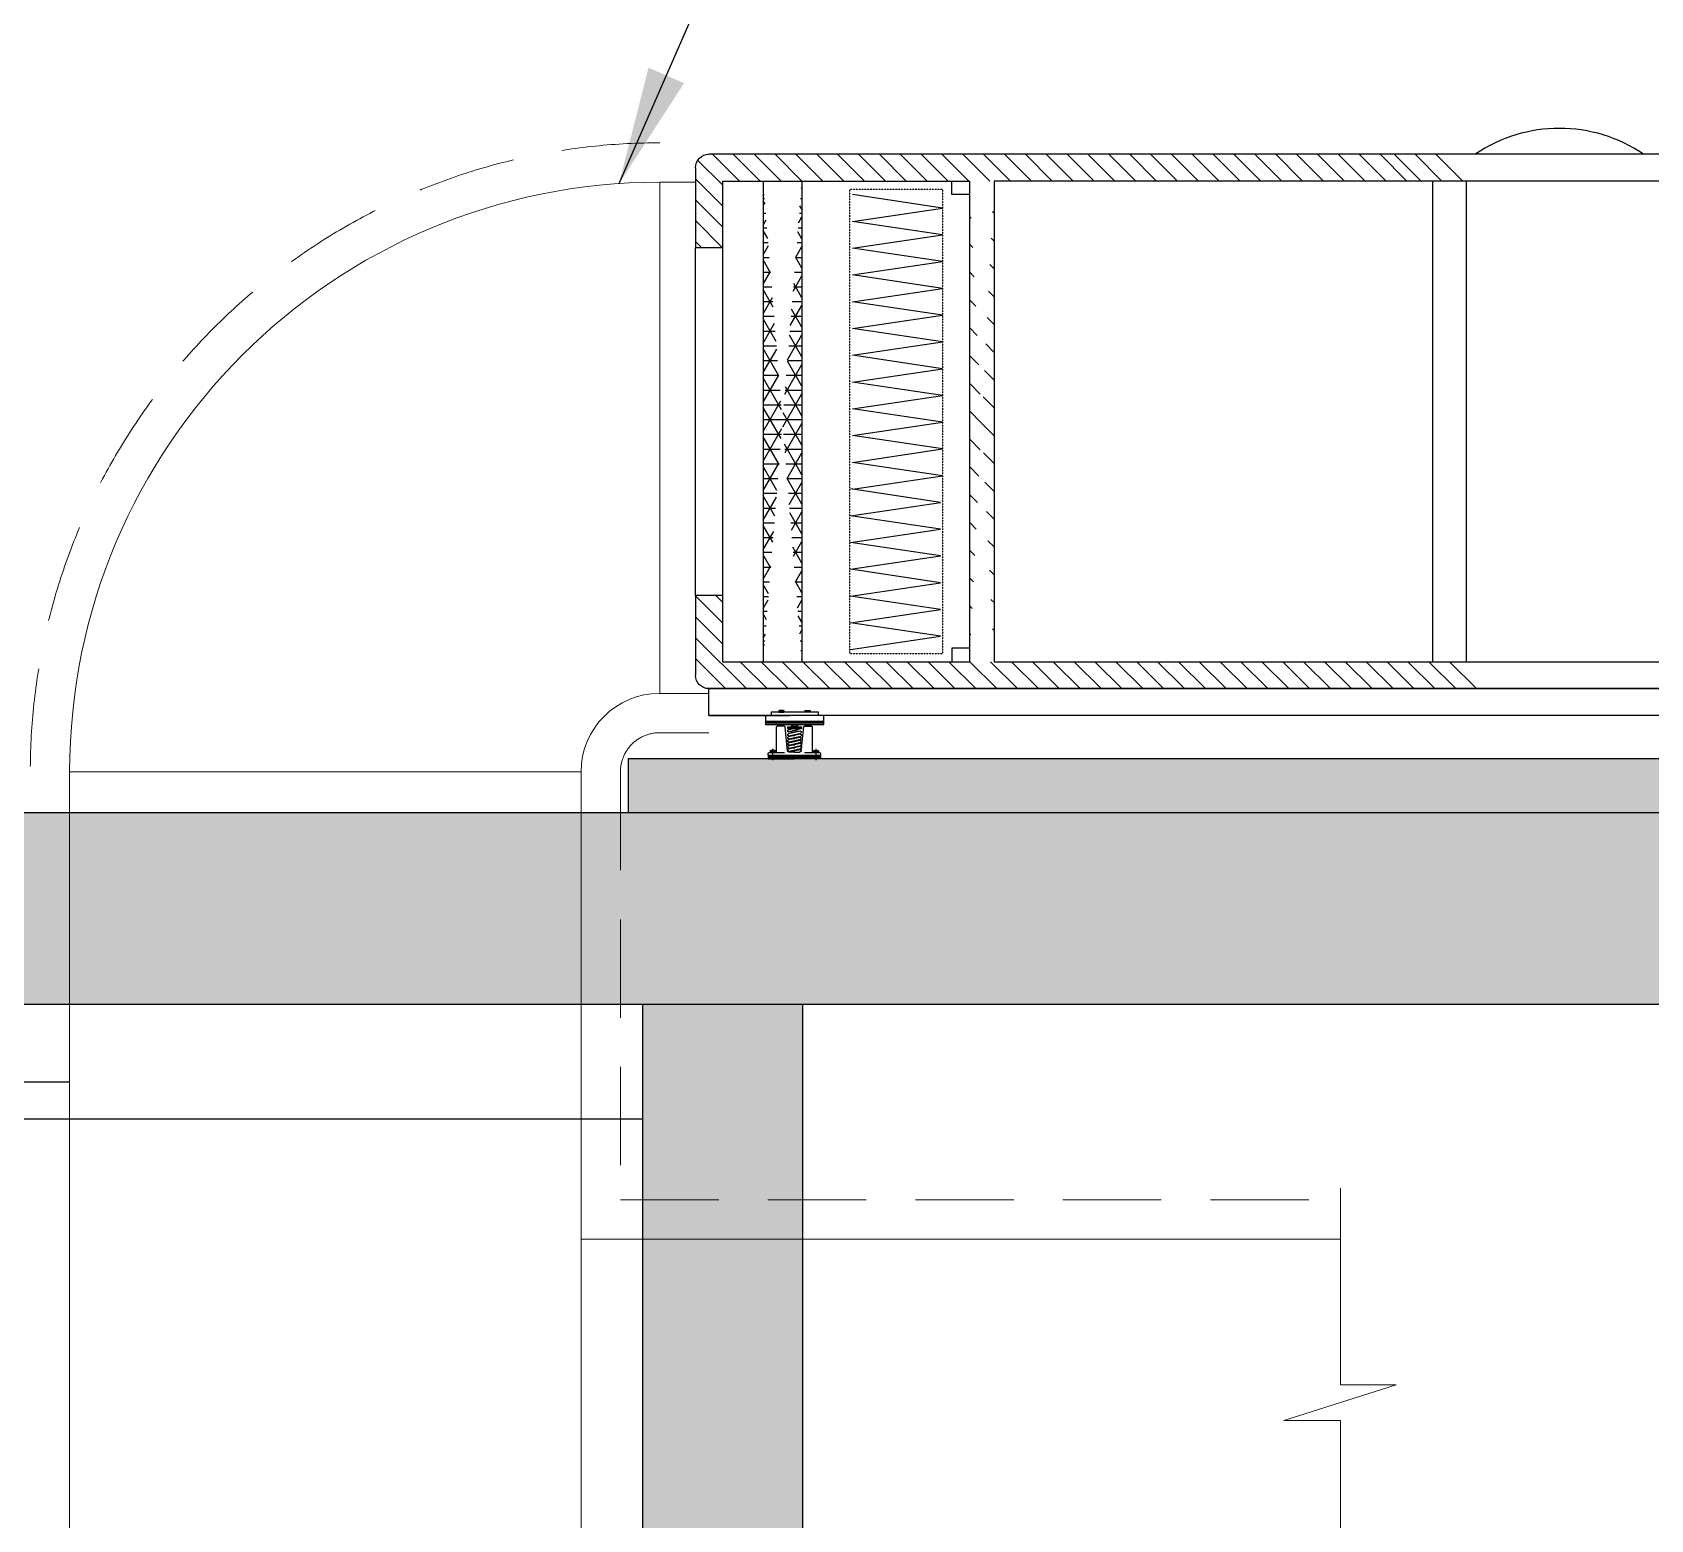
# Model space of a CAD drawing. Header units: inches. Extents: x 751443 to 884462, y -58136 to 349881.
# Drawn here: x 868578 to 870635, y 230637 to 232528 of the extents above; entities that cross this region are included whole.
import ezdxf

# ---------------------------------------------------------------- set-up
doc = ezdxf.new("R2010")
doc.units = ezdxf.units.IN
doc.header["$MEASUREMENT"] = 0
doc.linetypes.add('DASHED2', pattern=[9.524999999999995, 6.349999999999998, -3.174999999999998])
doc.linetypes.add('HIDDEN', pattern=[0.375, 0.25, -0.125])
for name, color, linetype in [('01-R-RDUCT', 3, 'Continuous'), ('AC-LEADER', 30, 'Continuous'), ('AC-PIPE', 3, 'Continuous'), ('HATCH', 8, 'Continuous'), ('ME_EQUIPMENT', 12, 'Continuous'), ('sec', 8, 'DASHED2'), ('WALL', 8, 'Continuous')]:
    doc.layers.add(name, color=color, linetype=linetype)
doc.layers.add('M-S.DUCT', color=1, linetype='Continuous', lineweight=15)
doc.styles.add('HOREA', font='arial.ttf')
doc.dimstyles.new('DIM 1-50', dxfattribs={"dimtxt": 210, "dimasz": 150, "dimexe": 0.18, "dimexo": 0.0625, "dimgap": 25, "dimtad": 0, "dimdec": 0, "dimzin": 0, "dimdsep": 46, "dimtxsty": 'HOREA', "dimblk": 'OBLIQUE', "dimcen": 0.09, "dimclrd": 256, "dimclre": 256, "dimclrt": 31, "dimadec": 0, "dimazin": 0, "dimtfac": 1, "dimtdec": 0, "dimtofl": 0, "dimtmove": 0, "dimatfit": 3, "dimfxl": 0, "dimtolj": 1, "dimtzin": 0, "dimarcsym": 0})

# ---------------------------------------------------------------- blocks, each defined once
blk = doc.blocks.new('_Oblique')
at = {"color": 0, "linetype": 'ByBlock', "lineweight": -2}
blk.add_line((-0.5, -0.5), (0.5, 0.5), dxfattribs=at)

msp = doc.modelspace()

# ---------------------------------------------------------------- hatches: boundary and pattern name
at = {"layer": 'AC-PIPE', "linetype": 'ByBlock'}
h = msp.add_hatch(dxfattribs=at)
h.set_pattern_fill('AR-SAND', color=1, scale=20, style=0)
h.set_pattern_definition([(142.5, (738171.981690235, -49907.89626607692), (1.259867162192163, 38.53647538026317), [0, -30.4, 0, -34, 0, -32.5]), (172.5, (738171.981690235, -49907.89626607692), (-35.39553410535454, 56.44292130459479), [0, -16.4, 0, -27.4, 0, -10.5]), (212.5, (738196.5816902348, -49907.89626607692), (-62.28283723502989, 0.11318107073929), [0, -9.999999999999995, 0, -35.99999999999998, 0, -46.99999999999998]), (222.5, (738196.5816902348, -49907.89626607692), (-60.12253209144585, 17.55351129868498), [0, -5, 0, -23.6, 0, -27])])
h.paths.add_polyline_path([(871286.7938998538, 231604.5324839747), (869335.0350291166, 231604.5324840973), (869335.0350291166, 231536.0577786301), (871286.7938998538, 231536.0577785076)])
at = {"layer": 'HATCH'}
h = msp.add_hatch(dxfattribs=at)
h.set_pattern_fill('ANSI31', color=256, style=0)
h.set_pattern_definition([(45, (233601.4974632828, -55778.03960103847), (-0.08838834764831843, 0.08838834764831845), [])])
edge = h.paths.add_edge_path()
edge.add_line((867284.6990897033, 232096.8617018046), (867284.6990897033, 231292.4748865997))
edge.add_line((867284.6990897033, 231292.4748865997), (871323.5151202462, 231292.4748865997))
edge.add_line((871323.5151202462, 231292.4748865997), (871323.5151202462, 231536.0577786301))
edge.add_line((871323.5151202462, 231536.0577786301), (867537.8962892547, 231536.0577786301))
edge.add_line((867537.8962892547, 231536.0577786301), (867537.8962892547, 232513.9134687851))
edge.add_line((867537.8962892547, 232513.9134687851), (867215.9667759306, 232513.9134687851))
edge.add_line((867215.9667759306, 232513.9134687851), (867215.9667759306, 232403.6330894238))
edge.add_arc((867118.7457521406, 215661.5072503616), 16742.40811647062, 89.66728886250996, 146.3236722127223)
edge.add_line((853185.9934906142, 224945.1834595685), (853016.9279183872, 224945.1834595687))
edge.add_line((853016.9279183872, 224945.1834595687), (853016.9279183872, 225873.3687452266))
edge.add_line((853016.9279183872, 225873.3687452266), (852904.3462016714, 225873.3687452266))
edge.add_line((852904.3462016714, 225873.3687452266), (852904.3462016714, 228044.0444604172))
edge.add_line((852904.3462016714, 228044.0444604172), (853144.1713359539, 228044.0444604172))
edge.add_line((853144.1713359539, 228044.0444604172), (853144.1713359539, 228939.7396846681))
edge.add_line((853144.1713359539, 228939.7396846681), (852631.3363780497, 228939.7396846681))
edge.add_line((852631.3363780497, 228939.7396846681), (852631.3363780497, 224068.6089301263))
edge.add_line((852631.3363780497, 224068.6089301263), (852995.3942447641, 224068.6089301263))
edge.add_arc((867118.7457521406, 215661.5072503617), 16436.19227360204, 89.42148477913832, 149.2362475429989, ccw=False)
h = msp.add_hatch(dxfattribs=at)
h.set_pattern_fill('ANSI31', color=256, angle=140, style=0)
h.set_pattern_definition([(185, (233601.4974632828, -55778.03960103847), (0.01089446784345724, -0.1245243372614682), [])])
h.paths.add_polyline_path([(856730.0704105344, 216078.9050514996), (856730.0704105344, 215449.74633461), (856991.12055679, 215449.74633461), (856991.12055679, 216078.9050514996), (859136.4500647426, 216078.9050514996), (859136.4500647426, 216369.7402993741), (860108.4633519832, 216369.7402993741), (860108.4633519832, 216655.3547042052), (861066.9944317328, 216655.3547042052), (861066.9944317328, 216948.3790253098), (862068.745070248, 216948.3790253098), (862068.745070248, 217198.588207952), (863049.0491804654, 217198.588207952), (863049.0491804654, 217403.7477655234), (864021.0647998644, 217403.7477655234), (864021.0647998644, 217603.6785759614), (864979.1434408916, 217603.6785759614), (864979.1434408916, 217956.31546143), (867482.1044170532, 217956.31546143), (867482.1044170532, 218180.3712143199), (868337.8269597288, 218180.3712143199), (868337.8269597288, 218412.6402807834), (869273.6288240823, 218412.6402807834), (869273.6288240823, 218639.7508822304), (870146.3411404259, 218639.7508822304), (870146.3411404259, 218884.3374955333), (870968.6485180898, 218884.3374955333), (870968.6485180898, 219115.3887425603), (873364.9633343475, 219115.3887425603), (873364.9633343475, 225658.8078599332), (869556.603325596, 225658.8078599332), (869556.603325596, 231292.4748865997), (869353.2188532377, 231292.4748865997), (869353.2188532377, 225455.4233875749), (873161.5788619892, 225455.4233875749), (873161.5788619892, 219273.1152970374), (870810.9219636127, 219273.1152970374), (870810.9219636127, 219042.0640500104), (869988.6145859488, 219042.0640500104), (869988.6145859488, 218797.4774367076), (869115.9022696052, 218797.4774367076), (869115.9022696052, 218570.3668352605), (868180.1004052517, 218570.3668352605), (868180.1004052517, 218338.097768797), (867324.377862576, 218338.097768797), (867324.377862576, 218114.0420159071), (864821.4168864145, 218114.0420159071), (864821.4168864145, 217761.4051304385), (863863.3382453873, 217761.4051304385), (863863.3382453873, 217561.4743200005), (862891.3226259883, 217561.4743200005), (862891.3226259883, 217356.3147624291), (861911.0185157709, 217356.3147624291), (861911.0185157709, 217106.1055797869), (860909.2678772557, 217106.1055797869), (860909.2678772557, 216813.0812586823), (859950.7367975061, 216813.0812586823), (859950.7367975061, 216527.4668538512), (858978.7235102655, 216527.4668538512), (858978.7235102655, 216236.6316059767), (852800.4495840898, 216236.6316059767), (852800.4495840898, 216078.9050514996)])
at = {"layer": 'ME_EQUIPMENT'}
h = msp.add_hatch(dxfattribs=at)
h.set_pattern_fill('NET3', color=256, scale=150, style=0)
h.set_pattern_definition([(180, (738171.981690235, -49907.89626607692), (0, 18.75), []), (120, (738171.981690235, -49907.89626607692), (16.23797632095822, 9.375), []), (60.00000000000001, (738171.981690235, -49907.89626607692), (16.23797632095822, -9.374999999999996), [])])
edge = h.paths.add_edge_path()
edge.add_line((869556.0633653707, 232338.9919482006), (869556.0633653709, 231727.9495313024))
edge.add_line((869506.6836431207, 232338.9919482008), (869506.6836431207, 231727.9495313024))
h = msp.add_hatch(dxfattribs=at)
h.set_pattern_fill('ANSI31', color=256, scale=200, style=0)
h.set_pattern_definition([(135, (738171.981690235, -49907.89626607692), (17.67766952966368, 17.67766952966369), [])])
edge = h.paths.add_edge_path()
edge.add_line((869768.7772272866, 232338.9919482008), (869768.7772272866, 231727.9495313024))
edge.add_line((869800.2980280442, 232338.9919482006), (869800.2980280443, 231727.9495313024))
msp.add_hatch(color=2, dxfattribs=at).paths.add_polyline_path([(869583.6905228653, 231649.9433070318), (869509.607152078, 231649.9433070318), (869509.607152078, 231648.2539933073), (869583.6905228653, 231648.2539933073)])

# ---------------------------------------------------------------- linework, layer by layer
at = {"layer": '01-R-RDUCT'}
msp.add_line((868625.2012516173, 231193.1257942337), (867219.5195059723, 231193.1257942337), dxfattribs=at)
at = {"layer": 'M-S.DUCT'}
for p, q in [((869375.2012516173, 232337.7093705838), (869420.6284107286, 232337.7093705838)), ((869375.2012516173, 231687.7093705838), (869375.2012516173, 232337.7093705838)), ((869375.2012516173, 231687.7093705838), (869437.7470870838, 231687.7093705838)), ((868625.2012516173, 231587.7093705838), (868625.2012516173, 230410.0500378802)), ((869275.2012516173, 231587.7093705836), (868625.2012516173, 231587.7093705825)), ((869275.2012516173, 231587.7093705836), (869275.2012516173, 230410.0500378802)), ((869275.2012516172, 230993.8707995555), (870240.0212291006, 230993.8707995555))]:
    msp.add_line(p, q, dxfattribs=at)
at = {"layer": 'M-S.DUCT', "color": 8, "linetype": 'HIDDEN', "ltscale": 500}
for p, q in [((869375.2012516173, 231637.7093705838), (869437.7470870838, 231637.7093705838)), ((869325.2012516173, 231587.7093705838), (869325.201251617, 231043.8707995555)), ((869325.201251617, 231043.8707995555), (870240.0212291006, 231043.8707995555))]:
    msp.add_line(p, q, dxfattribs=at)
at = {"layer": 'M-S.DUCT', "extrusion": (-0.0005979467615612043, 6.274820073259858e-18, 0.9999998212298193), "elevation": -520.3572024748937}
msp.add_lwpolyline([(870240.4867958056, 231058.4323074679), (870240.5002460126, 230808.4536281983), (870311.3523226288, 230808.4534720014), (870168.3979082502, 230763.1577058633), (870240.500146155, 230763.1575469107), (870240.4868956628, 230514.8269261318)], dxfattribs=at)
at = {"layer": 'M-S.DUCT', "color": 8, "linetype": 'HIDDEN', "ltscale": 500}
for radius in [800, 50]:
    msp.add_arc((869375.2012516173, 231587.7093705838), radius, 90, 180, dxfattribs=at)
at = {"layer": 'M-S.DUCT'}
for radius in [750, 100]:
    msp.add_arc((869375.2012516173, 231587.7093705838), radius, 90, 180, dxfattribs=at)
at = {"layer": 'ME_EQUIPMENT'}
for p, q in [((869785.8959034784, 232373.2293009342), (869437.7470870838, 232373.2293009342)), ((869476.4944529096, 232338.9919482008), (869442.2571001761, 232373.2293009342)), ((869503.010957204, 232338.9919482008), (869468.7736044705, 232373.2293009342)), ((869529.5274614986, 232338.9919482008), (869495.2901087651, 232373.2293009342)), ((869556.0439657931, 232338.9919482008), (869521.8066130596, 232373.2293009342)), ((869582.5604700876, 232338.9919482008), (869548.3231173541, 232373.2293009342)), ((869609.076974382, 232338.9919482008), (869574.8396216485, 232373.2293009342)), ((869635.5934786765, 232338.9919482008), (869601.356125943, 232373.2293009342)), ((869662.1099829711, 232338.9919482008), (869627.8726302376, 232373.2293009342)), ((869688.6264872656, 232338.9919482008), (869654.3891345321, 232373.2293009342)), ((869715.14299156, 232338.9919482008), (869680.9056388265, 232373.2293009342)), ((869741.6594958545, 232338.9919482008), (869707.422143121, 232373.2293009342)), ((869768.1760001491, 232338.9919482008), (869733.9386474155, 232373.2293009342)), ((869794.6925044436, 232338.9919482008), (869760.4551517101, 232373.2293009342)), ((871185.752827611, 232373.2293008527), (869783.1776798612, 232373.2293008527)), ((869821.209008738, 232338.9919482008), (869786.9716560045, 232373.2293009342)), ((869847.7255130325, 232338.9919482008), (869813.488160299, 232373.2293009342)), ((869874.242017327, 232338.9919482008), (869840.0046645935, 232373.2293009342)), ((869900.7585216216, 232338.9919482008), (869866.521168888, 232373.2293009342)), ((869927.275025916, 232338.9919482008), (869893.0376731826, 232373.2293009342)), ((869953.7915302105, 232338.9919482008), (869919.554177477, 232373.2293009342)), ((869980.308034505, 232338.9919482008), (869946.0706817715, 232373.2293009342)), ((870006.8245387995, 232338.9919482008), (869972.587186066, 232373.2293009342)), ((870033.341043094, 232338.9919482008), (869999.1036903606, 232373.2293009342)), ((870059.8575473885, 232338.9919482008), (870025.620194655, 232373.2293009342)), ((870086.374051683, 232338.9919482008), (870052.1366989495, 232373.2293009342)), ((870112.8905559775, 232338.9919482008), (870078.653203244, 232373.2293009342)), ((870139.407060272, 232338.9919482008), (870105.1697075384, 232373.2293009342)), ((870165.9235645665, 232338.9919482008), (870131.686211833, 232373.2293009342)), ((870192.440068861, 232338.9919482008), (870158.2027161275, 232373.2293009342)), ((870218.9565731555, 232338.9919482008), (870184.719220422, 232373.2293009342)), ((870245.47307745, 232338.9919482008), (870211.2357247164, 232373.2293009342)), ((870271.9895817444, 232338.9919482008), (870237.7522290109, 232373.2293009342)), ((870298.506086039, 232338.9919482008), (870264.2687333055, 232373.2293009342)), ((870325.0225903335, 232338.9919482008), (870290.7852376, 232373.2293009342)), ((870343.0240972843, 232338.9919481192), (870308.7867445508, 232373.2293008527)), ((870369.5406015788, 232338.9919481192), (870335.3032488453, 232373.2293008527)), ((870396.0571058732, 232338.9919481192), (870361.8197531397, 232373.2293008527)), ((869420.6284107286, 232356.1106245675), (869420.6284107286, 232254.7060494841)), ((869454.8657634389, 232334.104133377), (869423.4477228351, 232365.5221739807)), ((869454.8657634389, 232307.5876290825), (869420.6284107054, 232341.824981816)), ((869454.8657634389, 232338.9919482008), (869768.7772272866, 232338.9919482008)), ((869454.8657634389, 232338.9919482008), (869454.8657634389, 231727.9495313024)), ((869506.6836431207, 232338.9919482008), (869506.6836431207, 231727.9495313024)), ((869556.0633653707, 232338.9919482006), (869556.0633653709, 231727.9495313024)), ((869746.706024264, 232321.873271834), (869746.706024264, 232338.9919482008)), ((869768.7772272866, 232338.9919482008), (869768.7772272866, 231727.9495313024)), ((869768.7772272866, 232338.9919482008), (869768.7772272866, 231727.9495313024)), ((871168.634151256, 232338.9919482008), (869800.2980280442, 232338.9919482006)), ((869800.2980280442, 232338.9919482006), (869800.2980280443, 231727.9495313024)), ((870357.8739714075, 231727.9495313024), (870357.8739714074, 232338.9919482007)), ((870400.8359698809, 231727.9495313024), (870400.8359698808, 232338.9919482007)), ((869454.8657634389, 232281.0711247881), (869420.6284107054, 232315.3084775216)), ((869734.7438520904, 232304.7936117369), (869620.213066004, 232321.814467096)), ((869768.7772272866, 232321.873271834), (869746.706024264, 232321.873271834)), ((869454.7143344482, 232254.7060494841), (869420.6284107052, 232288.7919732271)), ((869620.213066004, 232287.7727563781), (869734.7438520904, 232304.7936117369)), ((869734.7438520904, 232270.7519010189), (869620.213066004, 232287.7727563781)), ((869620.213066004, 232253.7310456601), (869734.7438520904, 232270.7519010189)), ((869428.1978301537, 232254.7060494841), (869420.6284107054, 232262.2754689325)), ((869420.6284107286, 231812.2354301005), (869420.6284107286, 232254.7060494841)), ((869420.6284107286, 232254.7060494841), (869454.8657634389, 232254.7060494841)), ((869420.6284107286, 232254.7060494841), (869454.8657634389, 232254.7060494841)), ((869454.8657634389, 232254.7060494841), (869454.8657634389, 231812.2354301005)), ((869734.7438520904, 232236.7101903011), (869620.213066004, 232253.7310456601)), ((869620.213066004, 232219.6893349422), (869734.7438520904, 232236.7101903011)), ((869734.7438520904, 232202.6684795831), (869620.213066004, 232219.6893349422)), ((869620.213066004, 232185.6476242241), (869734.7438520904, 232202.6684795831)), ((869734.7438520904, 232168.6267688651), (869620.213066004, 232185.6476242241)), ((869620.213066004, 232151.605913506), (869734.7438520904, 232168.6267688651)), ((869734.7438520904, 232134.5850581471), (869620.213066004, 232151.605913506)), ((869620.213066004, 232117.5642027882), (869734.7438520904, 232134.5850581471)), ((869734.7438520904, 232100.5433474293), (869620.213066004, 232117.5642027882)), ((869620.213066004, 232083.5224920702), (869734.7438520904, 232100.5433474293)), ((869734.7438520904, 232066.5016367113), (869620.213066004, 232083.5224920702)), ((869620.213066004, 232049.4807813522), (869734.7438520904, 232066.5016367113)), ((869734.7438520904, 232032.4599259931), (869620.213066004, 232049.4807813522)), ((869620.213066004, 232015.4390706342), (869734.7438520904, 232032.4599259931)), ((869734.7438520904, 231998.4182152752), (869620.213066004, 232015.4390706342)), ((869620.213066004, 231981.3973599164), (869734.7438520904, 231998.4182152752)), ((869734.7438520904, 231964.3765045574), (869620.213066004, 231981.3973599164)), ((869620.213066004, 231947.3556491984), (869734.7438520904, 231964.3765045574)), ((869732.1064943109, 231930.5403626684), (869617.5757082244, 231947.5612180275)), ((869617.5757082244, 231913.5195073095), (869732.1064943109, 231930.5403626684)), ((869732.1064943109, 231896.4986519504), (869617.5757082244, 231913.5195073095)), ((869617.5757082244, 231879.4777965914), (869732.1064943109, 231896.4986519504)), ((869732.1064943109, 231862.4569412324), (869617.5757082244, 231879.4777965914)), ((869617.5757082244, 231845.4360858734), (869732.1064943109, 231862.4569412324)), ((869732.1064943109, 231828.4152305146), (869617.5757082244, 231845.4360858734)), ((869617.5757082244, 231811.3943751555), (869732.1064943109, 231828.4152305146)), ((869420.6284107286, 231812.2354301005), (869420.6284107286, 231710.8308549355)), ((869454.8657634389, 231812.2354301005), (869420.6284107286, 231812.2354301005)), ((869454.8657634389, 231777.2575431926), (869420.6284107054, 231811.4948959261)), ((869454.8657634389, 231803.7740474871), (869446.4043808253, 231812.2354301005)), ((869732.1064943109, 231794.3735197966), (869617.5757082244, 231811.3943751555)), ((869617.5757082244, 231777.3526644376), (869732.1064943109, 231794.3735197966)), ((869454.8657634389, 231750.7410388982), (869420.6284107054, 231784.9783916316)), ((869732.1064943109, 231760.3318090785), (869617.5757082244, 231777.3526644376)), ((869485.3781194737, 231693.7121785687), (869420.6284107054, 231758.4618873371)), ((869617.5757082244, 231743.3109537196), (869732.1064943109, 231760.3318090785)), ((869458.8616151792, 231693.7121785687), (869420.6284107054, 231731.9453830426)), ((869768.7772272866, 231745.0682076691), (869746.706024264, 231745.0682076691)), ((869746.706024264, 231745.0682076691), (869746.706024264, 231727.9495313024)), ((869454.8657634389, 231727.9495313024), (869768.7772272866, 231727.9495313024)), ((869511.8946237682, 231693.7121785689), (869477.6572710347, 231727.9495313024)), ((869538.4111280626, 231693.7121785687), (869504.1737753291, 231727.9495313024)), ((869564.9276323571, 231693.7121785687), (869530.6902796236, 231727.9495313024)), ((869591.4441366517, 231693.7121785687), (869557.2067839181, 231727.9495313024)), ((869617.9606409462, 231693.7121785687), (869583.7232882126, 231727.9495313024)), ((869644.4771452406, 231693.7121785687), (869610.2397925071, 231727.9495313024)), ((869670.9936495351, 231693.7121785687), (869636.7562968016, 231727.9495313024)), ((869697.5101538296, 231693.7121785687), (869663.2728010961, 231727.9495313024)), ((869724.0266581242, 231693.7121785689), (869689.7893053906, 231727.9495313024)), ((869750.5431624186, 231693.7121785687), (869716.305809685, 231727.9495313024)), ((869777.0596667131, 231693.7121785687), (869742.8223139795, 231727.9495313024)), ((869803.5761710076, 231693.7121785687), (869769.338818274, 231727.9495313024)), ((869830.0926753021, 231693.7121785687), (869795.8553225686, 231727.9495313024)), ((869800.2980280443, 231727.9495313024), (871168.634151256, 231727.9495313024)), ((869856.6091795966, 231693.7121785689), (869822.3718268631, 231727.9495313024)), ((869883.1256838911, 231693.7121785687), (869848.8883311575, 231727.9495313024)), ((869909.6421881856, 231693.7121785687), (869875.404835452, 231727.9495313024)), ((869936.1586924801, 231693.7121785689), (869901.9213397466, 231727.9495313024)), ((869962.6751967745, 231693.7121785689), (869928.437844041, 231727.9495313024)), ((869989.191701069, 231693.7121785689), (869954.9543483355, 231727.9495313024)), ((870015.7082053636, 231693.7121785689), (869981.47085263, 231727.9495313024)), ((870042.2247096581, 231693.7121785689), (870007.9873569246, 231727.9495313024)), ((870068.7412139525, 231693.7121785689), (870034.503861219, 231727.9495313024)), ((870095.257718247, 231693.7121785689), (870061.0203655135, 231727.9495313024)), ((870121.7742225415, 231693.7121785689), (870087.536869808, 231727.9495313024)), ((870148.2907268361, 231693.7121785689), (870114.0533741025, 231727.9495313024)), ((870174.8072311305, 231693.7121785689), (870140.569878397, 231727.9495313024)), ((870201.323735425, 231693.7121785689), (870167.0863826915, 231727.9495313024)), ((870227.8402397195, 231693.7121785689), (870193.602886986, 231727.9495313024)), ((870254.356744014, 231693.7121785689), (870220.1193912805, 231727.9495313024)), ((870280.8732483085, 231693.7121785689), (870246.6358955749, 231727.9495313024)), ((870307.389752603, 231693.7121785689), (870273.1523998695, 231727.9495313024)), ((870333.9062568975, 231693.7121785689), (870299.668904164, 231727.9495313024)), ((870360.422761192, 231693.7121785689), (870326.1854084585, 231727.9495313024)), ((870386.9392654864, 231693.7121785689), (870352.7019127529, 231727.9495313024)), ((870413.455769781, 231693.7121785689), (870379.2184170474, 231727.9495313024)), ((869437.7470870838, 231659.4748258351), (869437.7470870838, 231693.7121785687)), ((869437.7470870838, 231693.7121785687), (871184.0818417234, 231693.7121784462)), ((871185.7528276108, 231693.7121785687), (869437.7470870838, 231693.7121785687)), ((871184.0818417234, 231693.7121784462), (869781.5083656382, 231693.7121784462)), ((869540.6762237474, 231659.4748257943), (869437.7470870838, 231659.4748258351)), ((871184.0818417234, 231659.4748257125), (869437.7470870838, 231659.4748258351)), ((869437.7470870838, 231659.4748258351), (869540.6762237474, 231659.4748257943)), ((871286.7938998538, 231604.5324839747), (869335.0350291166, 231604.5324840973)), ((869335.0350291166, 231604.5324840973), (869335.0350291166, 231536.0577786301)), ((869335.0350291166, 231536.0577786301), (871286.7938998538, 231536.0577785076))]:
    msp.add_line(p, q, dxfattribs=at)
at = {"layer": 'ME_EQUIPMENT', "linetype": 'HIDDEN', "ltscale": 0.35}
for p, q in [((869616.3330985305, 232328.7207423806), (869734.5398747397, 232328.7207423806)), ((869616.3330985305, 232328.7207423806), (869616.3330985305, 231738.2207371224)), ((869734.5398747397, 232328.7207423806), (869734.5398747397, 231738.2207371224)), ((869616.3330985305, 231738.2207371224), (869734.5398747397, 231738.2207371224))]:
    msp.add_line(p, q, dxfattribs=at)
at = {"layer": 'ME_EQUIPMENT', "color": 2}
for p, q in [((869583.7619006798, 231659.4748257943), (869509.607152078, 231659.4748257943)), ((869509.607152078, 231659.4748257943), (869509.607152078, 231650.3270979129)), ((869583.7619006798, 231659.4748257943), (869509.607152078, 231659.4748257943)), ((869509.607152078, 231651.9910609976), (869583.6905228653, 231651.9910609976)), ((869509.607152078, 231650.3513702824), (869511.0503082287, 231651.7945264342)), ((869583.6905228653, 231651.7945264342), (869509.607152078, 231651.7945264342)), ((869509.607152078, 231651.7945264342), (869509.607152078, 231650.1052127108)), ((869509.607152078, 231650.1052127108), (869583.6905228653, 231650.1052127108)), ((869583.6905228653, 231649.9433070318), (869509.607152078, 231649.9433070318)), ((869509.607152078, 231649.9433070318), (869509.607152078, 231648.2539933073)), ((869509.607152078, 231648.2539933073), (869583.6905228653, 231648.2539933073)), ((869511.1767043269, 231650.1052127108), (869512.8660180492, 231651.7945264342)), ((869512.9924141472, 231650.1052127108), (869514.6817278696, 231651.7945264342)), ((869514.8081239675, 231650.1052127108), (869516.4974376898, 231651.7945264341)), ((869516.623833788, 231650.1052127108), (869518.31314751, 231651.7945264342)), ((869577.0205598957, 231663.5868709733), (869516.9181836364, 231663.5868709733)), ((869516.9181836364, 231663.5868709733), (869516.9181836364, 231659.4748257943)), ((869577.0205598957, 231663.5868709733), (869516.9181836364, 231663.5868709733)), ((869516.9181836364, 231663.5868709733), (869516.9181836364, 231659.4748257943)), ((869518.4395436082, 231650.1052127108), (869520.1288573305, 231651.7945264342)), ((869520.2552534285, 231650.1052127108), (869521.9445671508, 231651.7945264342)), ((869522.070963249, 231650.1052127108), (869523.7602769712, 231651.7945264342)), ((869523.8866730693, 231650.1052127108), (869525.5759867914, 231651.7945264341)), ((869525.4506009995, 231646.0683238644), (869525.4506009995, 231648.1894639619)), ((869525.4506009995, 231648.1894639619), (869532.7163266959, 231648.1894639619)), ((869525.7023828896, 231650.1052127108), (869527.3916966119, 231651.7945264342)), ((869526.4777063427, 231665.7272447921), (869526.4777063427, 231663.7875108152)), ((869526.4777063427, 231665.7272447921), (869526.4777063427, 231663.7875108152)), ((869526.4777063427, 231663.7875108152), (869533.055914492, 231663.7875108152)), ((869532.2336384759, 231666.089883667), (869527.2999823688, 231666.089883667)), ((869532.2336384759, 231666.089883667), (869527.2999823688, 231666.089883667)), ((869527.5180927101, 231650.1052127108), (869529.2074064321, 231651.7945264342)), ((869528.1672863669, 231665.6747539151), (869528.1672863669, 231663.7875108152)), ((869529.3338025303, 231650.1052127108), (869531.0231162526, 231651.7945264342)), ((869531.1495123506, 231650.1052127108), (869532.8388260729, 231651.7945264342)), ((869531.3663344778, 231665.6747539151), (869531.3663344778, 231663.7875108152)), ((869532.7163266959, 231648.1894639619), (869532.7163266959, 231646.0683238644)), ((869532.9652221709, 231650.1052127108), (869534.6545358931, 231651.7945264342)), ((869533.055914492, 231665.7272447921), (869533.055914492, 231663.7875108152)), ((869533.055914492, 231665.7272447921), (869533.055914492, 231663.7875108152)), ((869534.7809319913, 231650.1052127108), (869536.4702457135, 231651.7945264342)), ((869536.5966418117, 231650.1052127108), (869538.285955534, 231651.7945264342)), ((869538.4123516321, 231650.1052127108), (869540.1016653542, 231651.7945264342)), ((869540.2280614524, 231650.1052127108), (869541.9173751745, 231651.7945264342)), ((869542.0437712726, 231650.1052127108), (869543.733084995, 231651.7945264342)), ((869543.6120597998, 231648.1894639619), (869549.2585135385, 231648.1894639619)), ((869543.8594810931, 231650.1052127108), (869545.5487948152, 231651.7945264342)), ((869545.6751909134, 231650.1052127108), (869547.3645046356, 231651.7945264342)), ((869547.4909007337, 231650.1052127108), (869549.180214456, 231651.7945264342)), ((869549.306610554, 231650.1052127108), (869550.9959242763, 231651.7945264342)), ((869551.1223203745, 231650.1052127108), (869552.8116340965, 231651.7945264342)), ((869552.9380301947, 231650.1052127108), (869554.6273439168, 231651.7945264342)), ((869554.753740015, 231650.1052127108), (869556.4430537373, 231651.7945264342)), ((869556.5694498355, 231650.1052127108), (869558.2587635576, 231651.7945264342)), ((869558.3851596558, 231650.1052127108), (869560.0744733781, 231651.7945264342)), ((869559.8146588535, 231665.7272447921), (869559.8146588535, 231663.7875108152)), ((869559.8146588535, 231665.7272447921), (869559.8146588535, 231663.7875108152)), ((869566.3928669954, 231663.7875108152), (869559.8146588535, 231663.7875108152)), ((869560.1542466423, 231646.0683238644), (869560.1542466423, 231648.1894639619)), ((869560.1542466423, 231648.1894639619), (869567.4199723386, 231648.1894639619)), ((869560.2008694761, 231650.1052127108), (869561.8901831984, 231651.7945264342)), ((869560.6369348624, 231666.089883667), (869565.5705909769, 231666.089883667)), ((869560.6369348624, 231666.089883667), (869565.5705909769, 231666.089883667)), ((869561.5042388603, 231665.6747539151), (869561.5042388603, 231663.7875108152)), ((869562.0165792963, 231650.1052127108), (869563.7058930186, 231651.7945264342)), ((869563.8322891168, 231650.1052127108), (869565.5216028389, 231651.7945264342)), ((869564.7032869788, 231665.6747539151), (869564.7032869788, 231663.7875108152)), ((869565.647998937, 231650.1052127108), (869567.3373126594, 231651.7945264342)), ((869566.3928669954, 231665.7272447921), (869566.3928669954, 231663.7875108152)), ((869566.3928669954, 231665.7272447921), (869566.3928669954, 231663.7875108152)), ((869567.4199723386, 231648.1894639619), (869567.4199723386, 231646.0683238644)), ((869567.4637087574, 231650.1052127108), (869569.1530224797, 231651.7945264342)), ((869569.2794185779, 231650.1052127108), (869570.9687323, 231651.7945264342)), ((869571.0951283982, 231650.1052127108), (869572.7844421205, 231651.7945264342)), ((869572.9108382184, 231650.1052127108), (869574.6001519407, 231651.7945264342)), ((869574.7265480389, 231650.1052127108), (869576.415861761, 231651.7945264342)), ((869576.5422578591, 231650.1052127108), (869578.2315715814, 231651.7945264342)), ((869577.0205598957, 231659.4748257943), (869577.0205598957, 231663.5868709733)), ((869577.0205598957, 231659.4748257943), (869577.0205598957, 231663.5868709733)), ((869578.3579676794, 231650.1052127108), (869580.0472814017, 231651.7945264342)), ((869580.1736774999, 231650.1052127108), (869581.8629912221, 231651.7945264342)), ((869581.9893873202, 231650.1052127108), (869583.6787010423, 231651.7945264341)), ((869583.6905228653, 231650.1052127108), (869583.6905228653, 231651.7945264342)), ((869583.6905228653, 231648.2539933073), (869583.6905228653, 231649.9433070318)), ((869583.7619006798, 231649.8336524944), (869583.7619006798, 231659.4748257943)), ((869523.6020077431, 231612.3408188197), (869523.6020077431, 231644.8346089549)), ((869533.4127866463, 231645.9867422534), (869524.7541410492, 231645.9867422534)), ((869532.7163266959, 231646.0683238644), (869525.4506009995, 231646.0683238644)), ((869537.7710033184, 231614.1082430271), (869534.5587227495, 231644.9539470736)), ((869537.884466388, 231643.0497907099), (869537.884466388, 231645.3449374938)), ((869537.884466388, 231645.3449374938), (869555.357881748, 231645.3449374938)), ((869537.884466388, 231643.0497907099), (869555.357881748, 231643.0497907099)), ((869555.357881748, 231643.0497907099), (869537.884466388, 231643.0497907099)), ((869538.8930206136, 231641.2042036236), (869545.1987764839, 231643.0497907099)), ((869553.9049825058, 231639.5653138041), (869538.8930206136, 231636.250984552)), ((869553.9049825058, 231635.6616784545), (869538.8930206136, 231632.3473492023)), ((869553.9049825058, 231631.7580431048), (869538.8930206136, 231628.4437138551)), ((869553.9049825058, 231627.8544077539), (869538.8930206136, 231624.5400785056)), ((869546.344038343, 231637.8960144422), (869539.162822655, 231638.5846241667)), ((869539.4645092629, 231638.6156962014), (869554.6143321596, 231643.0497907099)), ((869539.4645092629, 231633.6624771296), (869554.4284447706, 231637.1943376848)), ((869539.4645092629, 231629.7588417799), (869554.4284447706, 231633.2907023352)), ((869539.4645092629, 231625.8552064328), (869554.4284447706, 231629.3870669855)), ((869539.915077293, 231633.7688223798), (869546.9432890884, 231634.1246812059)), ((869539.915077293, 231629.8651870314), (869546.9432890884, 231630.2210458563)), ((869542.6709841829, 231647.7744322706), (869542.6709841829, 231645.4358232012)), ((869550.1995891554, 231645.4358232012), (869542.6709841829, 231645.4358232012)), ((869552.7554581875, 231639.3320427593), (869544.5605924865, 231640.1072327554)), ((869544.6046688952, 231647.7143576955), (869544.6046688952, 231645.4358232012)), ((869548.2659044502, 231647.7143576955), (869548.2659044502, 231645.4358232012)), ((869550.1530346244, 231636.1719569973), (869553.96467319, 231635.6732972322)), ((869550.1530346244, 231632.2683216477), (869553.96467319, 231631.7696618825)), ((869550.1530346244, 231628.3646862981), (869553.96467319, 231627.8660265329)), ((869550.1995891554, 231647.7744322706), (869550.1995891554, 231645.4358232012)), ((869555.0995700198, 231614.1082430271), (869558.3118505888, 231644.9539470736)), ((869555.357881748, 231645.3449374938), (869555.357881748, 231643.0497907099)), ((869559.457786692, 231645.9867422534), (869568.1164322962, 231645.9867422534)), ((869567.4199723386, 231646.0683238644), (869560.1542466423, 231646.0683238644)), ((869569.2685655953, 231612.3408188197), (869569.2685655953, 231644.8346089549)), ((869546.4352866777, 231608.0001664345), (869513.2328080727, 231608.0001664345)), ((869513.2328080727, 231608.0001664345), (869513.2328080727, 231604.5324840565)), ((869513.2399815809, 231608.5036111564), (869513.2399815809, 231611.1886855226)), ((869546.4424601833, 231608.5036111564), (869513.2399815809, 231608.5036111564)), ((869515.7736939278, 231604.532484059), (869513.2399815953, 231607.0661963938)), ((869517.8103970963, 231604.532484059), (869514.3427147211, 231608.0001664374)), ((869514.3921148797, 231612.3408188197), (869533.7870001404, 231612.3408188197)), ((869515.7043704899, 231614.8040881554), (869515.7043704899, 231612.8643541808)), ((869515.7043704899, 231612.8643541808), (869522.2825786319, 231612.8643541808)), ((869519.8471002651, 231604.532484059), (869516.3794178896, 231608.0001664374)), ((869521.4603026157, 231615.1667270327), (869516.5266465013, 231615.1667270327)), ((869517.3939504994, 231614.7515972794), (869517.3939504994, 231612.8643541808)), ((869521.8838034335, 231604.532484059), (869518.4161210583, 231608.0001664374)), ((869518.9934745623, 231602.7486935698), (869518.9934745623, 231616.9714279303)), ((869523.920506602, 231604.532484059), (869520.4528242268, 231608.0001664374)), ((869520.5929986105, 231614.7515972794), (869520.5929986105, 231612.8643541808)), ((869522.2825786319, 231614.8040881554), (869522.2825786319, 231612.8643541808)), ((869525.9572097708, 231604.532484059), (869522.4895273955, 231608.0001664374)), ((869527.9939129392, 231604.532484059), (869524.526230564, 231608.0001664374)), ((869530.030616108, 231604.532484059), (869526.5629337325, 231608.0001664374)), ((869532.0673192765, 231604.532484059), (869528.5996369012, 231608.0001664374)), ((869534.1040224449, 231604.532484059), (869530.6363400697, 231608.0001664374)), ((869536.1407256137, 231604.532484059), (869532.6730432382, 231608.0001664374)), ((869538.1774287821, 231604.532484059), (869534.7097464069, 231608.0001664374)), ((869540.2141319509, 231604.532484059), (869536.7464495754, 231608.0001664374)), ((869542.2508351194, 231604.532484059), (869538.783152744, 231608.0001664374)), ((869553.9049825058, 231623.9507724043), (869538.8930206136, 231620.6364431558)), ((869553.9049825058, 231620.0471370546), (869538.8930206136, 231616.7328078037)), ((869539.4645092629, 231621.9515710832), (869554.4284447706, 231625.4834316359)), ((869539.4645092629, 231618.047935731), (869554.4284447706, 231621.5797962863)), ((869539.4645092629, 231614.1443003814), (869554.4284447706, 231617.6761609366)), ((869546.4352866777, 231613.075447846), (869539.8652612465, 231613.075447846)), ((869539.915077293, 231625.9615516817), (869546.9432890884, 231626.3174105066)), ((869539.915077293, 231622.0579163321), (869546.9432890884, 231622.413775157)), ((869539.915077293, 231618.1542809811), (869546.9432890884, 231618.5101398061)), ((869539.915077293, 231614.2506456315), (869546.9432890884, 231614.6065044565)), ((869553.6106430283, 231616.078517667), (869540.0085032665, 231613.075447846)), ((869544.2875382878, 231604.532484059), (869540.8198559126, 231608.0001664374)), ((869546.3242414563, 231604.532484059), (869542.8565590814, 231608.0001664374)), ((869548.3609446251, 231604.532484059), (869544.8932622498, 231608.0001664374)), ((869546.4352866777, 231613.075447846), (869553.0053120991, 231613.075447846)), ((869579.6449387859, 231608.5036111564), (869546.4424601833, 231608.5036111564)), ((869546.4424601833, 231608.0001664345), (869579.6449387859, 231608.0001664345)), ((869550.3976477938, 231604.532484059), (869546.9299654183, 231608.0001664374)), ((869552.4343509623, 231604.532484059), (869548.9666685868, 231608.0001664374)), ((869550.1530346244, 231624.4610509484), (869553.96467319, 231623.9623911832)), ((869550.1530346244, 231620.5574155987), (869553.96467319, 231620.0587558336)), ((869550.1530346244, 231616.6537802491), (869553.6589154467, 231616.088153241)), ((869554.4710541308, 231604.532484059), (869551.0033717555, 231608.0001664374)), ((869551.4750364464, 231613.075447846), (869554.1341052856, 231613.7075415476)), ((869556.5077572995, 231604.532484059), (869553.040074924, 231608.0001664374)), ((869558.544460468, 231604.532484059), (869555.0767780927, 231608.0001664374)), ((869560.5811636366, 231604.532484059), (869557.1134812612, 231608.0001664374)), ((869559.097920219, 231612.3408188197), (869578.4928054796, 231612.3408188197)), ((869562.6178668052, 231604.532484059), (869559.15018443, 231608.0001664374)), ((869564.6545699737, 231604.532484059), (869561.1868875984, 231608.0001664374)), ((869566.6912731421, 231604.532484059), (869563.2235907669, 231608.0001664374)), ((869568.7279763109, 231604.532484059), (869565.2602939357, 231608.0001664374)), ((869570.7646794795, 231604.532484059), (869567.2969971041, 231608.0001664374)), ((869572.8013826481, 231604.532484059), (869569.3337002726, 231608.0001664374)), ((869570.5879947136, 231614.8040881554), (869570.5879947136, 231612.8643541808)), ((869577.1662028555, 231612.8643541808), (869570.5879947136, 231612.8643541808)), ((869574.8380858166, 231604.532484059), (869571.3704034414, 231608.0001664374)), ((869571.4174442379, 231615.1667270327), (869576.3511003449, 231615.1667270327)), ((869572.2775747277, 231614.7515972794), (869572.2775747277, 231612.8643541808)), ((869576.8747889852, 231604.532484059), (869573.4071066098, 231608.0001664374)), ((869573.8842722989, 231602.7486935698), (869573.8842722989, 231616.9714279303)), ((869578.9114921538, 231604.532484059), (869575.4438097785, 231608.0001664374)), ((869575.483796347, 231614.7515972794), (869575.483796347, 231612.8643541808)), ((869577.1733763687, 231614.8040881554), (869577.1733763687, 231612.8643541808)), ((869579.6449387871, 231605.8357405953), (869577.480512947, 231608.0001664374)), ((869579.6449387871, 231607.8724437658), (869579.5172161155, 231608.0001664374)), ((869579.6449387859, 231611.1886855226), (869579.6449387859, 231608.5036111564)), ((869579.6449387859, 231608.0001664345), (869579.6449387859, 231604.5324840565)), ((869513.2328080727, 231604.5324840565), (869546.4352866777, 231604.5324840565)), ((869513.7369907594, 231604.532484059), (869513.2399815953, 231605.0294932234)), ((869579.6449387859, 231604.5324840565), (869546.4424601833, 231604.5324840565))]:
    msp.add_line(p, q, dxfattribs=at)
at = {"layer": 'ME_EQUIPMENT'}
msp.add_arc((870518.8511649949, 232215.4735512741), 190.6222457945345, 55.85125879007428, 124.1487412099257, dxfattribs=at)
at = {"layer": 'ME_EQUIPMENT', "extrusion": (0, 0, -1)}
for centre, major_axis, ratio, start_param, end_param in [((869437.7470870838, 232356.1106245675), (-0.1478475862751731, 17.11803790273719), 0.9999999993198497, -1.562159594544529, 0.0086367322621148), ((869437.7470870838, 231710.8308549355), (-0.1196912242899948, 17.11825793012015), 0.9999999993147842, 3.148584560968172, 4.719380887753485)]:
    msp.add_ellipse(centre, major_axis=major_axis, ratio=ratio, start_param=start_param, end_param=end_param, dxfattribs=at)
at = {"layer": 'ME_EQUIPMENT', "color": 2, "extrusion": (0, 0, -1)}
for centre, major_axis, ratio, start_param, end_param in [((869527.2999823688, 231664.9763174477), (-0.7874102252680796, 0.7874102252680795), 0.9999999999224304, 6.237863883141473, 7.961417900051613), ((869529.7668104223, 231662.8007795939), (-2.325747794234168, 2.325747794234167), 0.9999999999999998, 0.2775364487548804, 1.293259878040015), ((869532.2336384759, 231664.9763174477), (-0.7874102252967843, 0.7874102252967842), 0.9999999999398479, 6.175749040989418, 7.899303057988738), ((869543.6120597998, 231646.9150135349), (0.9011725402380248, 0.9011725402380252), 0.9999999999908676, 4.667067556291862, 6.390621573273507), ((869546.4352866777, 231644.4251614693), (-2.661763818295792, 2.661763818295792), 1, 0.2775364487591547, 1.29325987803574), ((869560.6369348624, 231664.9763174477), (0.7874102252952968, 0.7874102252952971), 0.9999999999603764, 4.667067556351881, 6.390621573367566), ((869563.1037629233, 231662.8007795939), (-2.325747794162525, 2.325747794162525), 0.9999999999514246, 0.2775364487745373, 1.293259878008174), ((869565.5705909769, 231664.9763174477), (-0.7874102253044343, 0.7874102253044343), 0.9999999999342177, 6.175749040988817, 7.899303057988483), ((869524.7541410492, 231644.8346089549), (-0.8146812677587151, 0.8146812677587147), 0.9999999999964924, 5.497787143780382, 7.068583470578786), ((869533.4127866463, 231644.8346089549), (0.8146812678172259, 0.8146812678172262), 0.9999999998740592, -0.7853981634604188, 0.6816319164816674), ((869539.1787649371, 231639.9099499125), (0.9372146200632872, 0.9372146200632872), 0.9999999996551583, 2.00402704414397, 5.280493712857272), ((869554.1667136345, 231638.3798257445), (0.8584535868917464, 0.8584535868917464), 0.9999999999813491, -1.002691594227995, 2.138901059361796), ((869554.1667136345, 231634.4761903949), (-0.8584535868736937, 0.8584535868736931), 0.9999999999999998, 0.5681047325753599, 3.709697386165152), ((869554.1667136345, 231626.6689196956), (-0.8584535868736937, 0.8584535868736931), 0.9999999999999998, 0.5681047325753599, 3.709697386165152), ((869559.457786692, 231644.8346089549), (-0.8146812678160987, 0.8146812678160987), 0.999999999848798, 5.601553390688176, 7.068583470652635), ((869568.1164322962, 231644.8346089549), (0.8146812678460262, 0.8146812678460262), 0.9999999999842336, -0.7853981634053314, 0.7853981634053313), ((869514.3921148785, 231611.1886855213), (0.8146812678683127, 0.8146812678683127), 0.9999999999547814, 3.926990818171848, 5.497787144769959), ((869516.5266465013, 231614.0531608108), (0.7874102253722972, 0.7874102253722972), 0.9999999998669755, 4.667067556356108, 6.390621573312492), ((869518.9934745623, 231611.877622957), (-2.32574779433684, 2.325747794336838), 1, 0.2775364487566294, 1.293259878038265), ((869521.4603026157, 231614.0531608108), (0.7874102252690238, 0.7874102252690239), 0.9999999999907425, 4.6049527143817, 6.328506731214608), ((869539.7700141708, 231615.5220308566), (-1.731305926903159, 1.731305926903159), 0.9999999999439074, 3.888079813555112, 4.88221616297891), ((869553.8723741643, 231614.8930296073), (0.8584535869721284, 0.8584535869721287), 0.9999999999813496, -1.002691594207322, 2.13890105938247), ((869554.1667136345, 231622.7652843459), (0.858453586916404, 0.8584535869164044), 0.9999999999992973, -1.00269159418611, 2.138901059403683), ((869554.1667136345, 231618.8616489963), (-0.8584535868736937, 0.8584535868736931), 0.9999999999999998, 0.5681047325753599, 3.709697386165152), ((869571.4102707297, 231614.0531608108), (0.7874102253576803, 0.7874102253576803), 0.9999999998864346, 4.667067556355227, 6.390621573294026), ((869573.8842722989, 231611.877622957), (-2.325747794332147, 2.325747794332147), 0.9999999999949364, 0.2775364487579636, 1.293259878031869), ((869578.4928054844, 231611.1886855176), (-0.8146812706031736, 0.8146812706031736), 0.9999999998844372, 0.7853981592871948, 2.356194485991788)]:
    msp.add_ellipse(centre, major_axis=major_axis, ratio=ratio, start_param=start_param, end_param=end_param, dxfattribs=at)
at = {"layer": 'ME_EQUIPMENT', "color": 2, "extrusion": (0, 0, -0.9999999999999999)}
msp.add_ellipse((869549.2585135385, 231646.9150135349), major_axis=(-0.901172540319266, 0.9011725403192657), ratio=0.9999999997957651, start_param=6.175749040929028, end_param=7.89930305796608, dxfattribs=at)
at = {"layer": 'ME_EQUIPMENT', "color": 2, "extrusion": (0, 0, -0.9999999999999998)}
for centre, major_axis, ratio, start_param, end_param in [((869539.1787649371, 231634.9567308408), (0.9372146212723635, 0.9372146212723635), 0.9999999970788315, 2.109922023753141, 5.280493711672421), ((869539.1787649371, 231631.0530954912), (-0.9372146209719501, 0.9372146209719501), 0.9999999977464628, 3.680718352829246, 6.851290040798565), ((869539.1787649371, 231627.1494601439), (0.9372146212723635, 0.9372146212723635), 0.9999999970788315, 2.109922023753141, 5.280493711672421), ((869554.1667136345, 231630.5725550453), (0.8584535868715754, 0.8584535868715754), 0.9999999999997659, -1.002691594196232, 2.138901059393559), ((869539.1787649371, 231623.2458247943), (0.93721461994704, 0.93721461994704), 0.9999999999119822, 2.109922025001448, 5.280493712957317), ((869539.1787649371, 231619.3421894447), (0.9372146212723635, 0.9372146212723635), 0.9999999970788315, 2.109922023753141, 5.280493711672421), ((869539.1787649371, 231615.4385540926), (-0.9372146209719501, 0.9372146209719501), 0.9999999977464628, 3.680718352829246, 6.851290040798565), ((869553.1005591747, 231615.5220308566), (-1.73130592683211, 1.73130592683211), 0.9999999999302467, 2.971765470967745, 3.965901820483951), ((869576.3511003449, 231614.0531608108), (0.7874102253579709, 0.7874102253579713), 0.9999999998357929, 4.604952714357506, 6.328506731327366)]:
    msp.add_ellipse(centre, major_axis=major_axis, ratio=ratio, start_param=start_param, end_param=end_param, dxfattribs=at)
at = {"layer": 'ME_EQUIPMENT', "color": 2}
msp.add_solid([(869537.884466388, 231643.0497907099), (869537.884466388, 231645.3449374938), (869555.357881748, 231643.0497907099), (869555.357881748, 231645.3449374938)], dxfattribs=at)
at = {"layer": 'sec', "linetype": 'ByBlock'}
msp.add_lwpolyline([(865192.765314513, 231146.8224941182), (869353.2188532377, 231146.8224941182), (869353.2188532377, 231146.8224941182)], dxfattribs=at)
msp.add_lwpolyline([(865192.765314513, 231146.8224941182), (869353.2188532377, 231146.8224941182), (869353.2188532377, 231146.8224941182)], dxfattribs=at)
at = {"layer": 'WALL', "color": 5}
for p, q in [((867537.8962892547, 231536.0577786301), (871323.5151202462, 231536.0577786301)), ((867284.6990897033, 231292.4748865997), (871323.5151202462, 231292.4748865997)), ((869353.2188532377, 231292.4748865997), (869353.2188532377, 225455.4233875749)), ((869556.603325596, 231292.4748865997), (869556.603325596, 225658.8078599332))]:
    msp.add_line(p, q, dxfattribs=at)

# ---------------------------------------------------------------- leaders
at = {"layer": 'AC-LEADER'}
msp.add_leader([(869323.541331721, 232335.9280903953), (869676.8895127954, 233144.7811638991), (871314.8019515686, 233144.7811638993)], dimstyle='DIM 1-50', dxfattribs=at)

doc.saveas('drawing.dxf')
